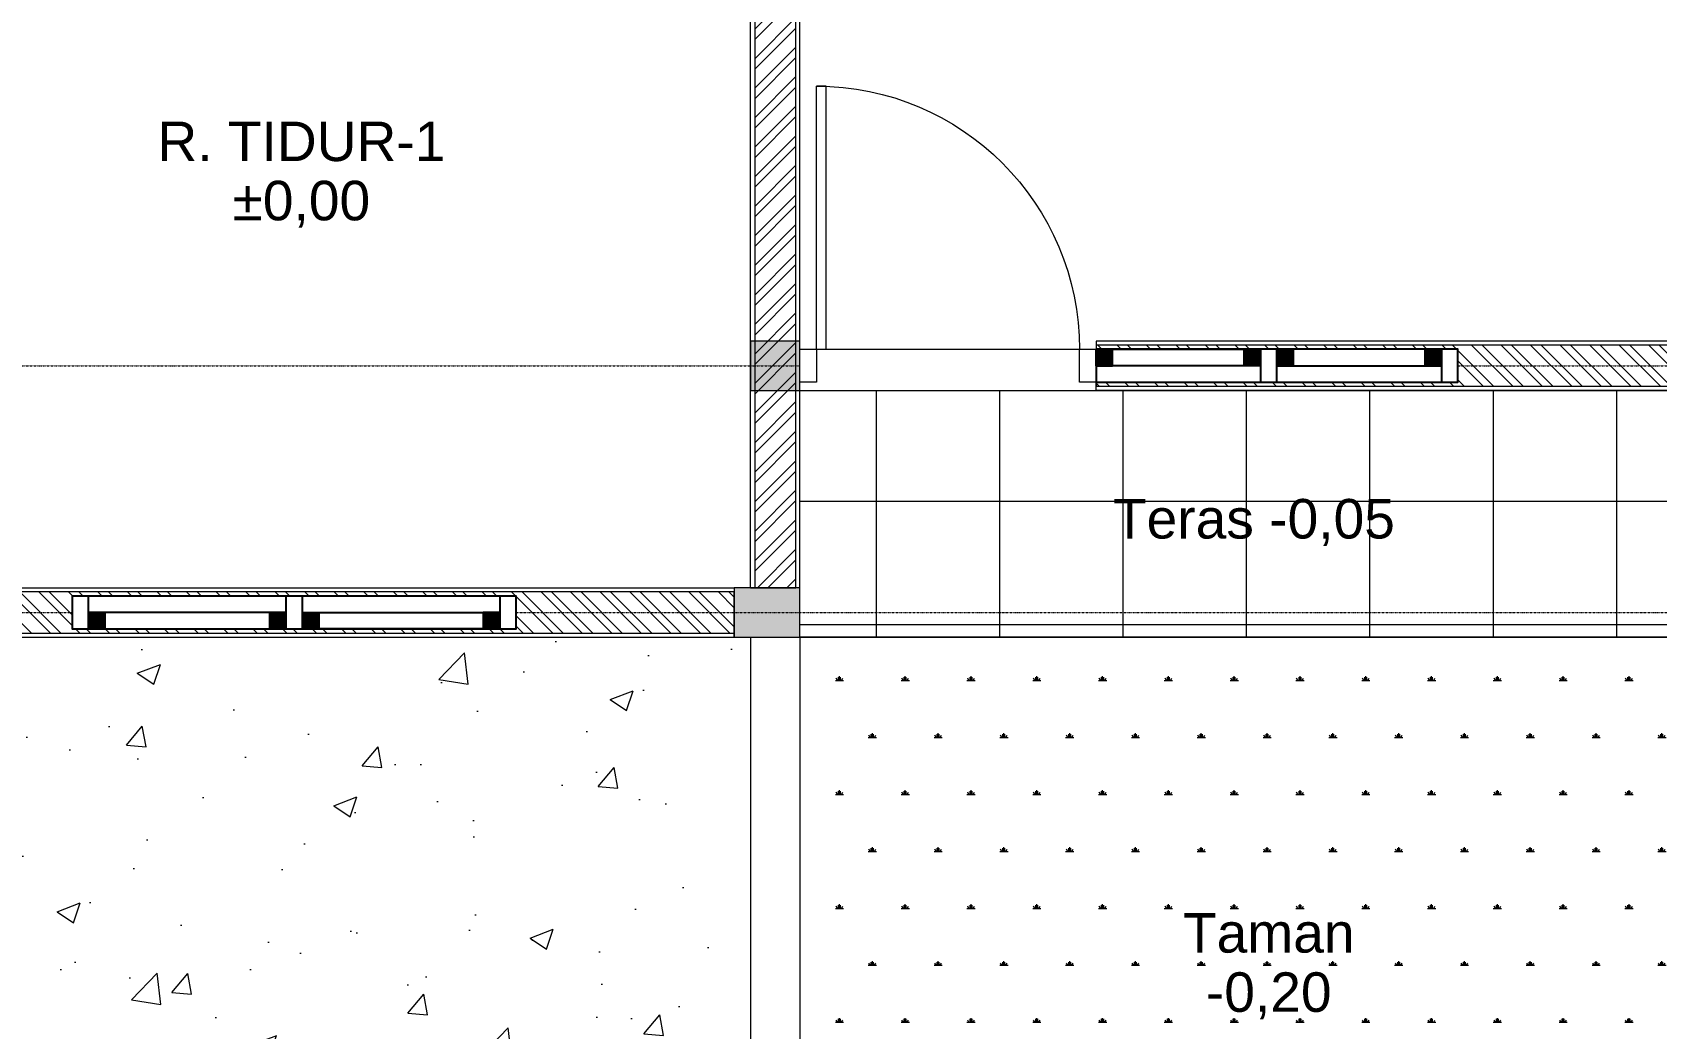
# Model space of a CAD drawing. Header units: inches. Extents: x 21100 to 33138, y 8125 to 24445.
# Drawn here: x 25691 to 30627, y 14066 to 17094 of the extents above; entities that cross this region are included whole.
import ezdxf

# ---------------------------------------------------------------- set-up
doc = ezdxf.new("R2010")
doc.units = ezdxf.units.IN
doc.header["$MEASUREMENT"] = 0
doc.set_wipeout_variables(frame=1)
doc.linetypes.add('DASHDOT', pattern=[1, 0.5, -0.25, 0, -0.25])
for name, color, linetype, lineweight in [('COLUMN', 30, 'Continuous', 13), ('GARIS_AS', 8, 'DASHDOT', 0), ('GARIS_DIM', 2, 'Continuous', 5), ('GARIS_OBJECT', 7, 'Continuous', 13), ('GARIS_TEXT', 6, 'Continuous', 9), ('HATCH', 8, 'Continuous', 5), ('SINGLE DOOR', 7, 'Continuous', 9), ('WALL', 42, 'Continuous', 9)]:
    doc.layers.add(name, color=color, linetype=linetype, lineweight=lineweight)
doc.styles.get("Standard").update_dxf_attribs({"font": 'arial.ttf'})

# ---------------------------------------------------------------- blocks, each defined once
blk = doc.blocks.new('*U19')
at = {"layer": 'WALL'}
h = blk.add_hatch(dxfattribs=at)
h.set_pattern_fill('STEEL', color=256, scale=20, style=0)
h.set_pattern_definition([(45, (-8076.73, 1e-08), (-44.9013, 44.9013), []), (45, (-8076.73, 31.75), (-44.9013, 44.9013), [])])
h.paths.add_polyline_path([(-2675, -62.5), (-2675, 62.5), (0, 62.5), (0, -62.5)])
for p, q in [((-2675, 75), (-2675, 0)), ((-2675, 75), (0, 75)), ((0, 75), (0, 0)), ((-2675, -75), (-2675, 0)), ((0, -75), (0, 0)), ((-2675, -75), (0, -75))]:
    blk.add_line(p, q, dxfattribs=at)
blk.add_lwpolyline([(-2675, -62.5), (-2675, 62.5), (0, 62.5), (0, -62.5)], close=True, dxfattribs=at)
blk = doc.blocks.new('KOLOM 150X200')
h = blk.add_hatch(color=256)
h.dxf.hatch_style = 1
h.paths.add_polyline_path([(100, -75), (100, 75), (-100, 75), (-100, -75)])
blk.add_lwpolyline([(-100, 75), (-100, -75), (100, -75), (100, 75)], close=True)
blk = doc.blocks.new('KOLOM 150X150')
h = blk.add_hatch(color=256)
h.dxf.hatch_style = 1
h.paths.add_polyline_path([(-75, -75), (75, -75), (75, 75), (-75, 75)])
blk.add_lwpolyline([(-75, -75), (75, -75), (75, 75), (-75, 75)], close=True)
blk = doc.blocks.new('*U59')
at = {"layer": 'WALL'}
h = blk.add_hatch(dxfattribs=at)
h.set_pattern_fill('STEEL', color=256, scale=20, style=0)
h.set_pattern_definition([(45, (-8626.73, 1e-08), (-44.9013, 44.9013), []), (45, (-8626.73, 31.75), (-44.9013, 44.9013), [])])
h.paths.add_polyline_path([(-2825, -62.5), (-2825, 62.5), (0, 62.5), (0, -62.5)])
for p, q in [((-2825, 75), (-2825, 0)), ((-2825, 75), (0, 75)), ((0, 75), (0, 0)), ((-2825, -75), (-2825, 0)), ((0, -75), (0, 0)), ((-2825, -75), (0, -75))]:
    blk.add_line(p, q, dxfattribs=at)
blk.add_lwpolyline([(-2825, -62.5), (-2825, 62.5), (0, 62.5), (0, -62.5)], close=True, dxfattribs=at)
blk = doc.blocks.new('*U26')
at = {"layer": 'WALL'}
h = blk.add_hatch(dxfattribs=at)
h.set_pattern_fill('STEEL', color=256, scale=20, style=0)
h.set_pattern_definition([(45, (-8221.73, 1e-08), (-44.9013, 44.9013), []), (45, (-8221.73, 31.75), (-44.9013, 44.9013), [])])
h.paths.add_polyline_path([(-1875, -62.5), (-1875, 62.5), (0, 62.5), (0, -62.5)])
for p, q in [((-1875, 75), (-1875, 0)), ((-1875, 75), (0, 75)), ((0, 75), (0, 0)), ((-1875, -75), (-1875, 0)), ((0, -75), (0, 0)), ((-1875, -75), (0, -75))]:
    blk.add_line(p, q, dxfattribs=at)
blk.add_lwpolyline([(-1875, -62.5), (-1875, 62.5), (0, 62.5), (0, -62.5)], close=True, dxfattribs=at)
blk = doc.blocks.new('SINGLE DOOR 80CM')
blk.add_wipeout([(-900, -25), (-900, 75), (0, 75), (0, -25)]).dxf.layer = 'SINGLE DOOR'
at = {"layer": 'SINGLE DOOR'}
for q in [(-50, 875), (-850, 75)]:
    blk.add_line((-50, 75), q, dxfattribs=at)
blk.add_lwpolyline([(-80, 75), (-80, 875), (-50, 875)], dxfattribs=at)
for points in [[(-900, -25), (-850, -25), (-850, 75), (-900, 75)], [(-50, -25), (0, -25), (0, 75), (-50, 75)]]:
    blk.add_lwpolyline(points, close=True, dxfattribs=at)
blk.add_arc((-50, 75), 800, 90, 180, dxfattribs=at)
blk = doc.blocks.new('PJ1')
blk.add_blockref('SINGLE DOOR 80CM', (0, 50))
blk.add_wipeout([(-2000, 25), (-2000, 125), (-900, 125), (-900, 25)])
h = blk.add_hatch(color=256)
h.dxf.hatch_style = 1
h.paths.add_polyline_path([(-1950, 125), (-1950, 75), (-1900, 75), (-1900, 125)])
h = blk.add_hatch(color=256)
h.dxf.hatch_style = 1
h.paths.add_polyline_path([(-1450, 125), (-1450, 75), (-1500, 75), (-1500, 125)])
h = blk.add_hatch(color=256)
h.dxf.hatch_style = 1
h.paths.add_polyline_path([(-1400, 125), (-1400, 75), (-1350, 75), (-1350, 125)])
h = blk.add_hatch(color=256)
h.dxf.hatch_style = 1
h.paths.add_polyline_path([(-900, 125), (-900, 75), (-950, 75), (-950, 125)])
for points in [[(-2000, 25), (-2000, 125), (-900, 125), (-900, 25)], [(-2000, 125), (-1950, 125), (-1950, 25), (-2000, 25)], [(-1950, 125), (-1450, 125), (-1450, 75), (-1950, 75)], [(-1950, 125), (-1950, 75), (-1900, 75), (-1900, 125)], [(-1450, 125), (-1450, 75), (-1500, 75), (-1500, 125)], [(-1450, 125), (-1400, 125), (-1400, 25), (-1450, 25)], [(-900, 125), (-1400, 125), (-1400, 75), (-900, 75)], [(-1400, 125), (-1400, 75), (-1350, 75), (-1350, 125)], [(-900, 125), (-900, 75), (-950, 75), (-950, 125)]]:
    blk.add_lwpolyline(points, close=True)
blk = doc.blocks.new('J.01')
blk.add_wipeout([(-675, 100), (-675, 0), (675, 0), (675, 100)])
h = blk.add_hatch(color=256)
h.dxf.hatch_style = 1
h.paths.add_polyline_path([(-625, 0), (-625, 50), (-575, 50), (-575, 0)])
h = blk.add_hatch(color=256)
h.dxf.hatch_style = 1
h.paths.add_polyline_path([(-25, 0), (-25, 50), (-75, 50), (-75, 0)])
h = blk.add_hatch(color=256)
h.dxf.hatch_style = 1
h.paths.add_polyline_path([(25, 0), (25, 50), (75, 50), (75, 0)])
h = blk.add_hatch(color=256)
h.dxf.hatch_style = 1
h.paths.add_polyline_path([(625, 0), (625, 50), (575, 50), (575, 0)])
for points in [[(-675, 100), (-675, 0), (675, 0), (675, 100)], [(-675, 0), (-625, 0), (-625, 100), (-675, 100)], [(-25, 0), (25, 0), (25, 100), (-25, 100)], [(625, 0), (675, 0), (675, 100), (625, 100)], [(-625, 0), (-25, 0), (-25, 50), (-625, 50)], [(-625, 0), (-625, 50), (-575, 50), (-575, 0)], [(-25, 0), (-25, 50), (-75, 50), (-75, 0)], [(625, 0), (25, 0), (25, 50), (625, 50)], [(25, 0), (25, 50), (75, 50), (75, 0)], [(625, 0), (625, 50), (575, 50), (575, 0)]]:
    blk.add_lwpolyline(points, close=True)

msp = doc.modelspace()

# ---------------------------------------------------------------- hatches: boundary and pattern name
at = {"layer": 'HATCH'}
h = msp.add_hatch(dxfattribs=at)
h.set_pattern_fill('ANSI37', color=256, scale=3000, angle=45)
h.set_pattern_definition([(90, (-1369.1, 10793.92), (-375, 0), []), (180, (-1369.1, 10793.92), (-3e-14, -375), [])])
h.paths.add_polyline_path([(28023.5, 16005.8), (30798.5, 16005.8), (30798.5, 15255.8), (28023.5, 15255.8)])
h = msp.add_hatch(dxfattribs=at)
h.set_pattern_fill('AR-CONC', color=256, scale=100)
h.set_pattern_definition([(50, (-11369.1, 10793.9), (717.26, -62.752), [75, -825]), (355, (-11369.1, 10793.9), (-138.751, 752.192), [60, -660]), (100.4514, (-11309.3, 10788.7), (578.509, 689.44), [63.74, -701.142]), (46.1842, (-11369.1, 10993.9), (1067.241, -165.52), [112.5, -1237.5]), (96.6356, (-11280.1, 10980.1), (934.662, 974.119), [95.61, -1051.714]), (351.1842, (-11369.1, 10993.9), (934.662, 974.12), [90, -990]), (21, (-11269.1, 10943.9), (596.907, -402.619), [75, -825]), (326, (-11269.1, 10943.9), (243.315, 725.15), [60, -660]), (71.4514, (-11219.34, 10910.4), (840.222, 322.531), [63.74, -701.142]), (37.5, (-11369.09, 10793.92), (12.1599, 332.8939), [0, -652, 0, -670, 0, -662.5]), (7.5, (-11369.1, 10793.92), (263.0695, 394.4117), [0, -382, 0, -637, 0, -252.5]), (327.5, (-11592.09, 10793.92), (533.8224, -22.5549), [0, -250, 0, -780, 0, -1035]), (317.5, (-11692.1, 10793.92), (583.186, 100.105), [0, -325, 0, -518, 0, -735])])
h.paths.add_polyline_path([(25098.5, 15255.8), (27873.5, 15255.8), (27873.5, 11330.8), (25098.5, 11330.8)])
h = msp.add_hatch(dxfattribs=at)
h.set_pattern_fill('SWAMP', color=256, scale=200)
h.set_pattern_definition([(0, (-1369.09, 10793.92), (100, 173.2051), [25, -175]), (90, (-1356.59, 10793.92), (-100, 173.20508), [12.5, -333.9102]), (90, (-1353.46, 10793.92), (-100, 173.20508), [10, -336.4102]), (90, (-1359.71, 10793.92), (-100, 173.20508), [10, -336.4102]), (60, (-1350.34, 10793.92), (-100, 173.2051), [8, -192]), (120, (-1362.84, 10793.92), (-200, 8e-08), [8, -192])])
h.paths.add_polyline_path([(30698.5, 15155.8), (28123.5, 15155.8), (28123.5, 11580.8), (30698.5, 11580.8)])

# ---------------------------------------------------------------- linework, layer by layer
at = {"layer": 'GARIS_AS'}
for p, q in [((23236.2, 16080.8), (31148.5, 16080.8)), ((23236.2, 15330.8), (31148.5, 15330.8))]:
    msp.add_line(p, q, dxfattribs=at)
at = {"layer": 'GARIS_DIM'}
msp.add_lwpolyline([(28023.5, 16005.8), (30798.5, 16005.8), (30798.5, 15255.8), (28023.5, 15255.8)], close=True, dxfattribs=at)
at = {"layer": 'GARIS_OBJECT'}
for p, q in [((24948.5, 15255.8), (28023.5, 15255.8)), ((27873.5, 15255.8), (27873.5, 11330.8)), ((28023.5, 15255.8), (30798.5, 15255.8)), ((28023.5, 15255.8), (28023.5, 11330.8))]:
    msp.add_line(p, q, dxfattribs=at)

# ---------------------------------------------------------------- block references
at = {"layer": 'COLUMN'}
for name, p in [('KOLOM 150X150', (27948.5, 16080.8)), ('KOLOM 150X200', (27923.5, 15330.8))]:
    msp.add_blockref(name, p, dxfattribs=at)
at = {"layer": 'WALL', "ltscale": 20, "xscale": -1}
for name, p, rotation in [('*U59', (27948.5, 18230.8), 270), ('*U19', (27823.5, 15330.8), 180)]:
    msp.add_blockref(name, p, dxfattribs=dict(at, rotation=rotation))
msp.add_blockref('*U26', (28923.5, 16080.8), dxfattribs=at)

# ---------------------------------------------------------------- texts
at = {"layer": 'GARIS_TEXT', "char_height": 120, "attachment_point": 5, "line_spacing_factor": 0.9}
for s, insert in [('\\A1;R. TIDUR-1\\P%%P0,00', (26508, 16661.9)), ('\\A1;Teras -0,05', (29403.4, 15604.5)), ('\\A1;Taman\\P-0,20', (29448.5, 14255.6))]:
    msp.add_mtext(s, dxfattribs=dict(at, insert=insert))

# ---------------------------------------------------------------- next in the draw order: block references
at = {"xscale": -1}
msp.add_blockref('PJ1', (28023.5, 16005.8), dxfattribs=at)
msp.add_blockref('J.01', (26486, 15280.8))

doc.saveas('drawing.dxf')
